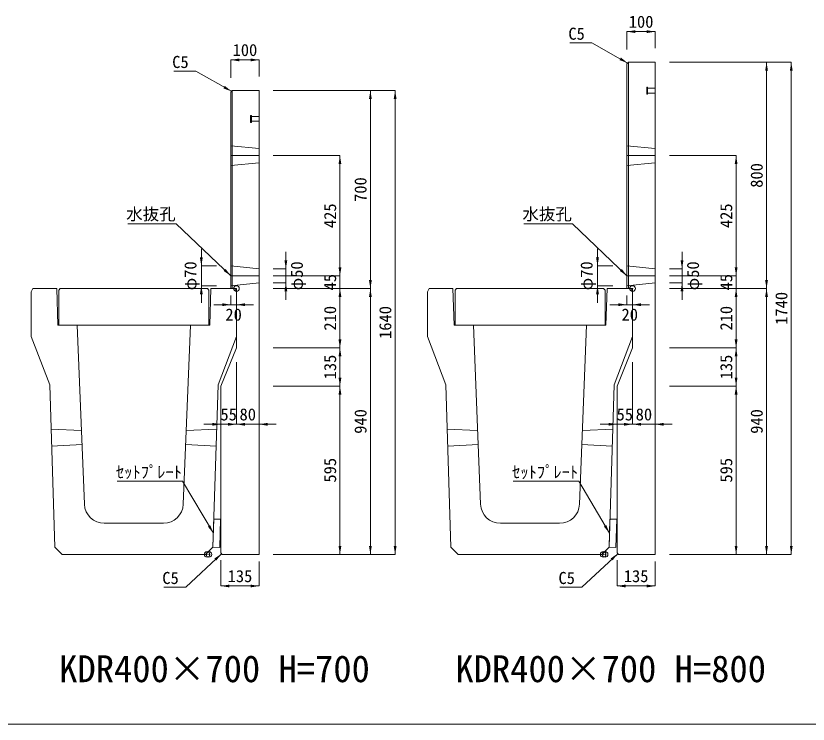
# Model space of a CAD drawing. Units: millimetres at full size, sheet at 1:40. Extents: x 172874 to 199766, y 869448 to 902797.
# Drawn here: x 194154 to 196954, y 878648 to 881153 of the extents above; entities that cross this region are included whole.
import ezdxf
from ezdxf.enums import TextEntityAlignment as Align

# ---------------------------------------------------------------- set-up
doc = ezdxf.new("R2010")
doc.units = ezdxf.units.MM
doc.header["$LTSCALE"] = 40
doc.header["$PDMODE"] = 32
doc.header["$PDSIZE"] = 20
for name, pattern in [('DASHED', [7.5, 6, -1.5]), ('USER2', [4.7625, 3.175, -1.5875]), ('USER3', [1.35, 0.75, -0.6])]:
    doc.linetypes.add(name, pattern=pattern)
for name, color, linetype, lineweight in [('セットプレート', 3, 'Continuous', 13), ('パネックスKDR', 2, 'Continuous', 13), ('図枠', 5, 'Continuous', 13), ('寸法線', 7, 'Continuous', 13), ('引出線', 4, 'Continuous', 13), ('本体', 2, 'Continuous', 13), ('補助線', 8, 'Continuous', 13), ('ｲﾝｻｰﾄ', 3, 'USER3', 5)]:
    doc.layers.add(name, color=color, linetype=linetype, lineweight=lineweight)
doc.layers.add('文字', color=7, linetype='Continuous')
doc.styles.add('ＭＳ ゴシック', font='')
doc.styles.get('ＭＳ ゴシック').set_extended_font_data('MS Gothic')

# ---------------------------------------------------------------- blocks, each defined once
blk = doc.blocks.new('filled_arrow')
at = {"color": 0, "linetype": 'Continuous', "lineweight": -2}
blk.add_solid([(7.5, 1.25), (0, 0), (7.5, -1.25)], dxfattribs=at)

msp = doc.modelspace()

# ---------------------------------------------------------------- linework, layer by layer
at = {"layer": 'セットプレート'}
for points in [[(194850.18, 879273.72), (194874.17, 879272.96), (194877.33, 879372.91), (194853.34, 879373.67)], [(196250.18, 879273.72), (196274.17, 879272.96), (196277.33, 879372.91), (196253.34, 879373.67)]]:
    msp.add_lwpolyline(points, close=True, dxfattribs=at)
at = {"layer": 'パネックスKDR'}
for p, q in [((196313.37, 880983.73), (196318.37, 880988.73)), ((196313.37, 880983.73), (196313.37, 880188.73)), ((196318.37, 880988.73), (196413.37, 880988.73)), ((196413.37, 880988.73), (196413.37, 879248.73)), ((194913.37, 880883.73), (194918.37, 880888.73)), ((194913.37, 880883.73), (194913.37, 880188.73)), ((194918.37, 880888.73), (195013.37, 880888.73)), ((195013.37, 880888.73), (195013.37, 879248.73)), ((194913.37, 880188.73), (194933.37, 880188.73)), ((194933.37, 880188.73), (194933.37, 879978.73)), ((196313.37, 880188.73), (196333.37, 880188.73)), ((196333.37, 880188.73), (196333.37, 879978.73)), ((194933.37, 879978.73), (194878.37, 879843.73)), ((196333.37, 879978.73), (196278.37, 879843.73)), ((194878.37, 879843.73), (194878.37, 879253.73)), ((196278.37, 879843.73), (196278.37, 879253.73)), ((194878.37, 879253.73), (194883.37, 879248.73)), ((194883.37, 879248.73), (195013.37, 879248.73)), ((196278.37, 879253.73), (196283.37, 879248.73)), ((196283.37, 879248.73), (196413.37, 879248.73))]:
    msp.add_line(p, q, dxfattribs=at)
at = {"layer": 'パネックスKDR', "lineweight": 5}
for p, q in [((196318.37, 880988.73), (196318.37, 880188.73)), ((194918.37, 880888.73), (194918.37, 880188.73))]:
    msp.add_line(p, q, dxfattribs=at)
at = {"layer": 'パネックスKDR', "linetype": 'DASHED', "lineweight": 9}
for p, q in [((194913.37, 880693.73), (195013.37, 880683.73)), ((196313.37, 880693.73), (196413.37, 880683.73)), ((194913.37, 880623.73), (195013.37, 880633.73)), ((196313.37, 880623.73), (196413.37, 880633.73)), ((194913.37, 880268.73), (195013.37, 880258.73)), ((196313.37, 880268.73), (196413.37, 880258.73)), ((194913.37, 880198.73), (195013.37, 880208.73)), ((196313.37, 880198.73), (196413.37, 880208.73))]:
    msp.add_line(p, q, dxfattribs=at)
at = {"layer": '図枠'}
msp.add_line((187274.21, 878648.33), (199766.29, 878648.33), dxfattribs=at)
at = {"layer": '寸法線'}
for p, q in [((196313.37, 881097.28), (196413.37, 881097.28)), ((196313.37, 881033.73), (196313.37, 881097.28)), ((196413.37, 881038.73), (196413.37, 881097.28)), ((194913.37, 880997.28), (195013.37, 880997.28)), ((194913.37, 880933.73), (194913.37, 880997.28)), ((195013.37, 880938.73), (195013.37, 880997.28)), ((196463.37, 880988.73), (196894.21, 880988.73)), ((196463.37, 880988.73), (196806.71, 880988.73)), ((196806.71, 880188.73), (196806.71, 880988.73)), ((196894.21, 879248.73), (196894.21, 880988.73)), ((195063.37, 880888.73), (195494.21, 880888.73)), ((195063.37, 880888.73), (195406.71, 880888.73)), ((195406.71, 880188.73), (195406.71, 880888.73)), ((195494.21, 879248.73), (195494.21, 880888.73)), ((195063.37, 880658.73), (195299.21, 880658.73)), ((195299.21, 880233.73), (195299.21, 880658.73)), ((196463.37, 880658.73), (196699.21, 880658.73)), ((196699.21, 880233.73), (196699.21, 880658.73)), ((194809.3, 880328.73), (194809.3, 880138.73)), ((196209.3, 880328.73), (196209.3, 880138.73)), ((195108.04, 880318.73), (195108.04, 880148.73)), ((195299.21, 880128.73), (195299.21, 880293.73)), ((196508.04, 880318.73), (196508.04, 880148.73)), ((196699.21, 880128.73), (196699.21, 880293.73)), ((194863.37, 880268.73), (194809.3, 880268.73)), ((196263.37, 880268.73), (196209.3, 880268.73)), ((195063.37, 880258.73), (195108.04, 880258.73)), ((196463.37, 880258.73), (196508.04, 880258.73)), ((195063.37, 880233.73), (195299.21, 880233.73)), ((195063.37, 880233.73), (195299.21, 880233.73)), ((195063.37, 880208.73), (195108.04, 880208.73)), ((196463.37, 880233.73), (196699.21, 880233.73)), ((196463.37, 880233.73), (196699.21, 880233.73)), ((196463.37, 880208.73), (196508.04, 880208.73)), ((194863.37, 880198.73), (194809.3, 880198.73)), ((195063.37, 880188.73), (195406.71, 880188.73)), ((195063.37, 880188.73), (195299.21, 880188.73)), ((195063.37, 880188.73), (195406.71, 880188.73)), ((195063.37, 880188.73), (195299.21, 880188.73)), ((195299.21, 880188.73), (195299.21, 879978.73)), ((195406.71, 880188.73), (195406.71, 879248.73)), ((196263.37, 880198.73), (196209.3, 880198.73)), ((196463.37, 880188.73), (196806.71, 880188.73)), ((196463.37, 880188.73), (196699.21, 880188.73)), ((196463.37, 880188.73), (196806.71, 880188.73)), ((196463.37, 880188.73), (196699.21, 880188.73)), ((196699.21, 880188.73), (196699.21, 879978.73)), ((196806.71, 880188.73), (196806.71, 879248.73)), ((194913.37, 880163.73), (194913.37, 880131.65)), ((194933.37, 880163.73), (194933.37, 880131.65)), ((196313.37, 880163.73), (196313.37, 880131.65)), ((196333.37, 880163.73), (196333.37, 880131.65)), ((194853.37, 880131.65), (194993.37, 880131.65)), ((196253.37, 880131.65), (196393.37, 880131.65)), ((195063.37, 879978.73), (195299.21, 879978.73)), ((195063.37, 879978.73), (195299.21, 879978.73)), ((195299.21, 879978.73), (195299.21, 879843.73)), ((196463.37, 879978.73), (196699.21, 879978.73)), ((196463.37, 879978.73), (196699.21, 879978.73)), ((196699.21, 879978.73), (196699.21, 879843.73)), ((194933.37, 879928.73), (194933.37, 879708.73)), ((194933.37, 879928.73), (194933.37, 879708.73)), ((195013.37, 879928.73), (195013.37, 879708.73)), ((196333.37, 879928.73), (196333.37, 879708.73)), ((196333.37, 879928.73), (196333.37, 879708.73)), ((196413.37, 879928.73), (196413.37, 879708.73)), ((195063.37, 879843.73), (195299.21, 879843.73)), ((195063.37, 879843.73), (195299.21, 879843.73)), ((195299.21, 879843.73), (195299.21, 879248.73)), ((196463.37, 879843.73), (196699.21, 879843.73)), ((196463.37, 879843.73), (196699.21, 879843.73)), ((196699.21, 879843.73), (196699.21, 879248.73)), ((194878.37, 879793.73), (194878.37, 879708.73)), ((196278.37, 879793.73), (196278.37, 879708.73)), ((194993.37, 879708.73), (194818.37, 879708.73)), ((194873.37, 879708.73), (195073.37, 879708.73)), ((196393.37, 879708.73), (196218.37, 879708.73)), ((196273.37, 879708.73), (196473.37, 879708.73)), ((194878.37, 879228.73), (194878.37, 879136.93)), ((195063.37, 879248.73), (195494.21, 879248.73)), ((195063.37, 879248.73), (195406.71, 879248.73)), ((195063.37, 879248.73), (195299.21, 879248.73)), ((196278.37, 879228.73), (196278.37, 879136.93)), ((196463.37, 879248.73), (196894.21, 879248.73)), ((196463.37, 879248.73), (196806.71, 879248.73)), ((196463.37, 879248.73), (196699.21, 879248.73)), ((195013.37, 879223.73), (195013.37, 879136.93)), ((196413.37, 879223.73), (196413.37, 879136.93)), ((194878.37, 879136.93), (195013.37, 879136.93)), ((196278.37, 879136.93), (196413.37, 879136.93))]:
    msp.add_line(p, q, dxfattribs=at)
at = {"layer": '引出線'}
for points in [[(196315.87, 880986.23), (196189.5, 881057.31), (196111.73, 881057.31)], [(194915.87, 880886.23), (194789.5, 880957.31), (194711.73, 880957.31)], [(194913.37, 880233.73), (194720.91, 880417.18), (194549.17, 880417.18)], [(196313.37, 880233.73), (196120.91, 880417.18), (195949.17, 880417.18)], [(194851.76, 879323.69), (194742.92, 879507.17), (194511.56, 879507.17)], [(196251.76, 879323.69), (196142.92, 879507.17), (195911.56, 879507.17)], [(194880.87, 879251.23), (194754.5, 879132.58), (194676.73, 879132.58)], [(196280.87, 879251.23), (196154.5, 879132.58), (196076.73, 879132.58)]]:
    msp.add_lwpolyline(points, dxfattribs=at)
at = {"layer": '本体'}
for p, q in [((194214.37, 880188.73), (194208.37, 880176.73)), ((194214.37, 880188.73), (194298.37, 880188.73)), ((194298.37, 880188.73), (194302.37, 880058.73)), ((194843.37, 880188.73), (194839.37, 880058.73)), ((194843.37, 880188.73), (194927.37, 880188.73)), ((194927.37, 880188.73), (194933.37, 880176.73)), ((195614.37, 880188.73), (195608.37, 880176.73)), ((195614.37, 880188.73), (195698.37, 880188.73)), ((195698.37, 880188.73), (195702.37, 880058.73)), ((196243.37, 880188.73), (196239.37, 880058.73)), ((196243.37, 880188.73), (196327.37, 880188.73)), ((196327.37, 880188.73), (196333.37, 880176.73)), ((194208.37, 880176.73), (194208.37, 880018.73)), ((194933.37, 880176.73), (194933.37, 880018.73)), ((195608.37, 880176.73), (195608.37, 880018.73)), ((196333.37, 880176.73), (196333.37, 880018.73)), ((194302.37, 880058.73), (194370.87, 880058.73)), ((194370.87, 880058.73), (194396.18, 879425.93)), ((194770.87, 880058.73), (194745.56, 879425.93)), ((194770.87, 880058.73), (194839.37, 880058.73)), ((195702.37, 880058.73), (195770.87, 880058.73)), ((195770.87, 880058.73), (195796.18, 879425.93)), ((196170.87, 880058.73), (196145.56, 879425.93)), ((196170.87, 880058.73), (196239.37, 880058.73)), ((194208.37, 880018.73), (194273.37, 879848.73)), ((194933.37, 880018.73), (194868.37, 879848.73)), ((195608.37, 880018.73), (195673.37, 879848.73)), ((196333.37, 880018.73), (196268.37, 879848.73)), ((194273.37, 879848.73), (194291.56, 879273.72)), ((194868.37, 879848.73), (194850.18, 879273.72)), ((195673.37, 879848.73), (195691.56, 879273.72)), ((196268.37, 879848.73), (196250.18, 879273.72)), ((194466.13, 879358.73), (194675.61, 879358.73)), ((195866.13, 879358.73), (196075.61, 879358.73)), ((194291.56, 879273.72), (194317.35, 879248.73)), ((194824.39, 879248.73), (194850.18, 879273.72)), ((195691.56, 879273.72), (195717.35, 879248.73)), ((196224.39, 879248.73), (196250.18, 879273.72)), ((194317.35, 879248.73), (194824.39, 879248.73)), ((195717.35, 879248.73), (196224.39, 879248.73))]:
    msp.add_line(p, q, dxfattribs=at)
at = {"layer": '本体', "linetype": 'USER2'}
for p, q in [((194278.34, 879691.73), (194385.75, 879686.73)), ((194755.99, 879686.73), (194863.4, 879691.73)), ((195678.34, 879691.73), (195785.75, 879686.73)), ((196155.99, 879686.73), (196263.4, 879691.73)), ((194280.23, 879631.73), (194387.75, 879636.73)), ((194753.99, 879636.73), (194861.51, 879631.73)), ((195680.23, 879631.73), (195787.75, 879636.73)), ((196153.99, 879636.73), (196261.51, 879631.73))]:
    msp.add_line(p, q, dxfattribs=at)
at = {"layer": '本体', "lineweight": 20}
for points in [[(194305.87, 880182.73), (194310.87, 880188.73), (194830.87, 880188.73), (194835.87, 880182.73), (194835.87, 880058.73), (194305.87, 880058.73)], [(195705.87, 880182.73), (195710.87, 880188.73), (196230.87, 880188.73), (196235.87, 880182.73), (196235.87, 880058.73), (195705.87, 880058.73)]]:
    msp.add_lwpolyline(points, close=True, dxfattribs=at)
at = {"layer": '本体'}
for centre, start, end in [((194466.13, 879428.73), 182.29061, 270), ((194675.61, 879428.73), 270, 357.70939), ((195866.13, 879428.73), 182.29061, 270), ((196075.61, 879428.73), 270, 357.70939)]:
    msp.add_arc(centre, 70, start, end, dxfattribs=at)
at = {"layer": '補助線'}
for p, q in [((194913.37, 880658.73), (195013.37, 880658.73)), ((196313.37, 880658.73), (196413.37, 880658.73)), ((194913.37, 880233.73), (195013.37, 880233.73)), ((196313.37, 880233.73), (196413.37, 880233.73))]:
    msp.add_line(p, q, dxfattribs=at)
for p in [(194933.37, 880188.73), (196333.37, 880188.73), (194829.37, 879248.73), (194836.37, 879248.73), (194836.37, 879248.73), (196229.37, 879248.73), (196236.37, 879248.73), (196236.37, 879248.73)]:
    msp.add_point(p, dxfattribs=at)
at = {"layer": 'ｲﾝｻｰﾄ'}
for p, q in [((196383.37, 880901.23), (196383.37, 880876.23)), ((196386.37, 880901.23), (196383.37, 880901.23)), ((196386.37, 880876.23), (196386.37, 880901.23)), ((196413.37, 880897.23), (196386.37, 880897.23)), ((196386.37, 880880.23), (196413.37, 880880.23)), ((196383.37, 880876.23), (196386.37, 880876.23)), ((194983.37, 880801.23), (194983.37, 880776.23)), ((194986.37, 880801.23), (194983.37, 880801.23)), ((194986.37, 880776.23), (194986.37, 880801.23)), ((195013.37, 880797.23), (194986.37, 880797.23)), ((194983.37, 880776.23), (194986.37, 880776.23)), ((194986.37, 880780.23), (195013.37, 880780.23))]:
    msp.add_line(p, q, dxfattribs=at)

# ---------------------------------------------------------------- block references
at = {"layer": '寸法線', "xscale": 4, "yscale": 4}
for p in [(196313.37, 881097.28), (194913.37, 880997.28), (194933.37, 880131.65), (196333.37, 880131.65), (194933.37, 879708.73), (195013.37, 879708.73), (196333.37, 879708.73), (196413.37, 879708.73), (194878.37, 879136.93), (196278.37, 879136.93)]:
    msp.add_blockref('filled_arrow', p, dxfattribs=at)
for p, rotation in [((196413.37, 881097.28), 180), ((195013.37, 880997.28), 180), ((196806.71, 880988.73), 270), ((196894.21, 880988.73), 270), ((195406.71, 880888.73), 270), ((195494.21, 880888.73), 270), ((195299.21, 880658.73), 270), ((196699.21, 880658.73), 270), ((194809.3, 880268.73), 90), ((196209.3, 880268.73), 90), ((195108.04, 880258.73), 90), ((196508.04, 880258.73), 90), ((195299.21, 880233.73), 90), ((195299.21, 880233.73), 90), ((196699.21, 880233.73), 90), ((196699.21, 880233.73), 90), ((195108.04, 880208.73), 270), ((195406.71, 880188.73), 90), ((196508.04, 880208.73), 270), ((196806.71, 880188.73), 90), ((194809.3, 880198.73), 270), ((195299.21, 880188.73), 270), ((195299.21, 880188.73), 270), ((195406.71, 880188.73), 270), ((196209.3, 880198.73), 270), ((196699.21, 880188.73), 270), ((196699.21, 880188.73), 270), ((196806.71, 880188.73), 270), ((194913.37, 880131.65), 180), ((196313.37, 880131.65), 180), ((195299.21, 879978.73), 90), ((196699.21, 879978.73), 90), ((195299.21, 879978.73), 270), ((196699.21, 879978.73), 270), ((195299.21, 879843.73), 90), ((196699.21, 879843.73), 90), ((195299.21, 879843.73), 270), ((196699.21, 879843.73), 270), ((194878.37, 879708.73), 180), ((194933.37, 879708.73), 180), ((196278.37, 879708.73), 180), ((196333.37, 879708.73), 180), ((195299.21, 879248.73), 90), ((195406.71, 879248.73), 90), ((195494.21, 879248.73), 90), ((196699.21, 879248.73), 90), ((196806.71, 879248.73), 90), ((196894.21, 879248.73), 90), ((195013.37, 879136.93), 180), ((196413.37, 879136.93), 180)]:
    msp.add_blockref('filled_arrow', p, dxfattribs=dict(at, rotation=rotation))
at = {"layer": '引出線', "xscale": 4, "yscale": 4}
for p, rotation in [((196315.87, 880986.23), 150.6), ((194915.87, 880886.23), 150.6), ((194913.37, 880233.73), 136.4), ((196313.37, 880233.73), 136.4), ((194851.76, 879323.69), 120.7), ((196251.76, 879323.69), 120.7), ((194880.87, 879251.23), 223.2), ((196280.87, 879251.23), 223.2)]:
    msp.add_blockref('filled_arrow', p, dxfattribs=dict(at, rotation=rotation))

# ---------------------------------------------------------------- texts
at = {"layer": '寸法線', "style": 'ＭＳ ゴシック'}
for s, p in [('100', (196363.37, 881132.28)), ('100', (194963.37, 881032.28)), ('20', (194923.37, 880096.65)), ('20', (196323.37, 880096.65)), ('55', (194905.87, 879743.73)), ('80', (194973.37, 879743.73)), ('55', (196305.87, 879743.73)), ('80', (196373.37, 879743.73)), ('135', (194945.87, 879171.93)), ('135', (196345.87, 879171.93))]:
    msp.add_text(s, height=42.72, dxfattribs=at).set_placement(p, align=Align.MIDDLE_CENTER)
for s, p in [('800', (196771.71, 880588.73)), ('700', (195371.71, 880538.73)), ('425', (195264.21, 880446.23)), ('425', (196664.21, 880446.23)), ('φ70', (194770.64, 880233.73)), ('φ50', (195146.7, 880233.73)), ('φ70', (196170.64, 880233.73)), ('φ50', (196546.7, 880233.73)), ('45', (195264.21, 880211.23)), ('45', (196664.21, 880211.23)), ('1740', (196859.21, 880118.73)), ('210', (195264.21, 880083.73)), ('210', (196664.21, 880083.73)), ('1640', (195459.21, 880068.73)), ('135', (195264.21, 879911.23)), ('135', (196664.21, 879911.23)), ('940', (195371.71, 879718.73)), ('940', (196771.71, 879718.73)), ('595', (195264.21, 879546.23)), ('595', (196664.21, 879546.23))]:
    msp.add_text(s, height=42.72, rotation=90, dxfattribs=at).set_placement(p, align=Align.MIDDLE_CENTER)
at = {"layer": '引出線', "style": 'ＭＳ ゴシック'}
for s, p in [('C5', (196164.5, 881111.31)), ('C5', (194764.5, 881011.31)), ('水抜孔', (194718.66, 880473.46)), ('水抜孔', (196118.66, 880473.46)), ('ｾｯﾄﾌﾟﾚｰﾄ', (194740.67, 879561.17)), ('ｾｯﾄﾌﾟﾚｰﾄ', (196140.67, 879561.17)), ('C5', (194729.5, 879186.58)), ('C5', (196129.5, 879186.58))]:
    msp.add_text(s, height=42.72, dxfattribs=at).set_placement(p, align=Align.TOP_RIGHT)
at = {"layer": '文字', "style": 'ＭＳ ゴシック'}
for s, p in [('KDR400×700 H=700', (194306.92, 878768.34)), ('KDR400×700 H=800', (195706.92, 878768.34))]:
    msp.add_text(s, height=94.94, dxfattribs=at).set_placement(p, align=Align.BOTTOM_LEFT)

doc.saveas('drawing.dxf')
